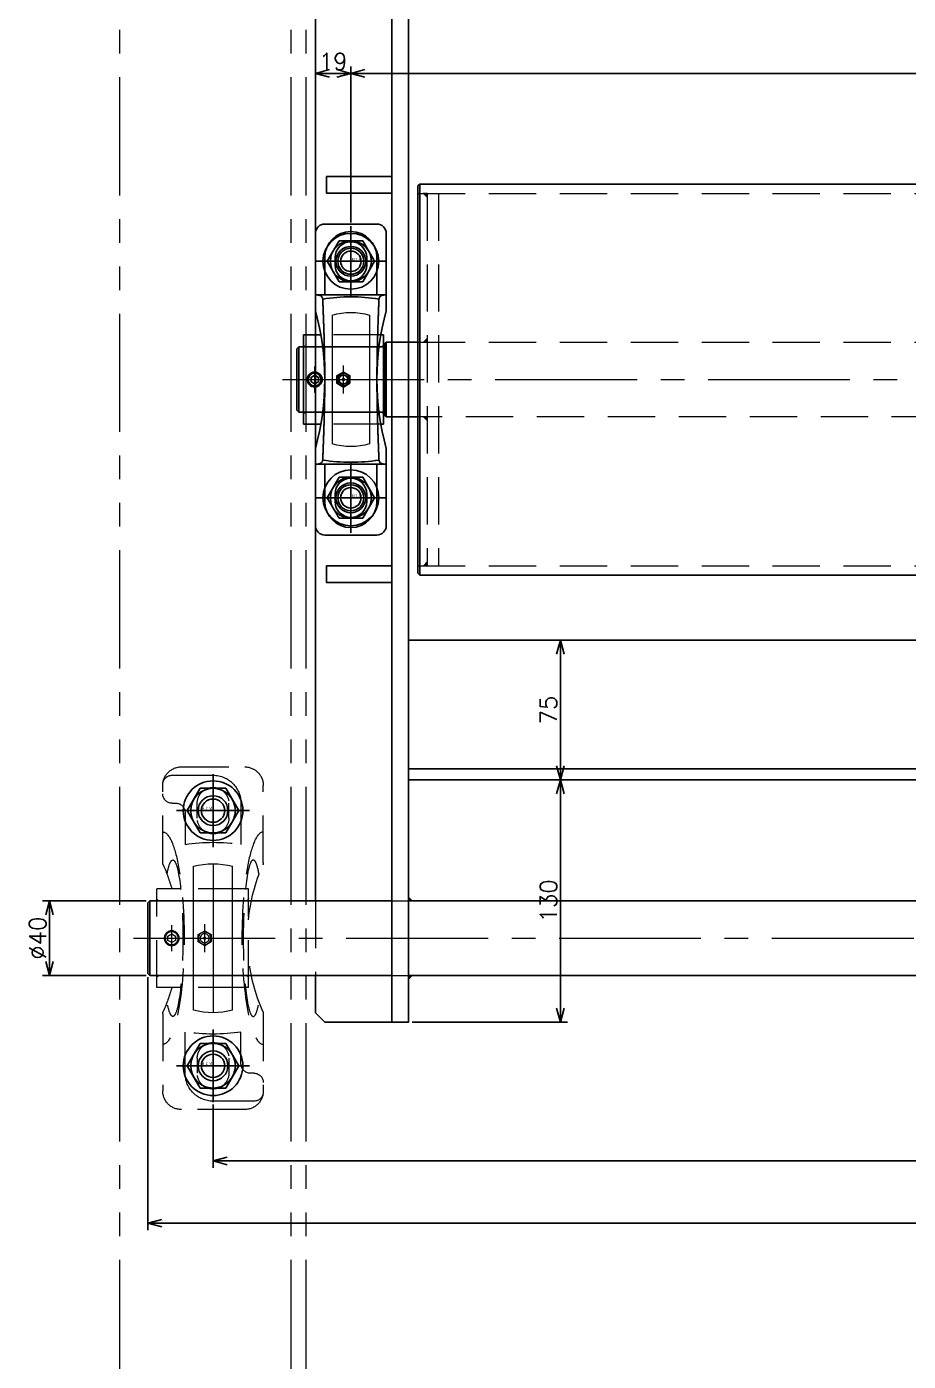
# Model space of a CAD drawing. Header units: millimetres. Extents: x -8731 to 85711, y -14522 to 31379.
# Drawn here: x -164 to 309, y -4350 to -3634 of the extents above; entities that cross this region are included whole.
import ezdxf

# ---------------------------------------------------------------- set-up
doc = ezdxf.new("R2010")
doc.units = ezdxf.units.MM
doc.header["$LTSCALE"] = 4
doc.header["$PDMODE"] = 99
doc.header["$PDSIZE"] = 1
for name, pattern in [('CENTER2', [28.575, 19.05, -3.175, 3.175, -3.175]), ('HIDDEN', [9.525, 6.35, -3.175]), ('PHANTOM2', [31.75, 15.875, -3.175, 3.175, -3.175, 3.175, -3.175])]:
    doc.linetypes.add(name, pattern=pattern)
for name, color, linetype, lineweight in [('04_HIDDEN', 2, 'HIDDEN', 13), ('05_CENTER', 4, 'CENTER2', 13), ('06_PHANTOM', 2, 'PHANTOM2', 13), ('08_DIM', 3, 'Continuous', 13)]:
    doc.layers.add(name, color=color, linetype=linetype, lineweight=lineweight)
doc.layers.add('10_DRAFT', color=8, linetype='Continuous', lineweight=0, plot=False)
doc.styles.add('KANJI0', font='txt.shx', dxfattribs={"width": 0.9, "height": 30, "bigfont": 'bigfont'})
doc.styles.add('KSS_TXT', font='txt.shx', dxfattribs={"bigfont": 'extfont2.shx'})
doc.dimstyles.new('KSS_DIM', dxfattribs={"dimscale": 3, "dimtxt": 3, "dimasz": 2.5, "dimexe": 1.25, "dimexo": 0.625, "dimtad": 1, "dimdsep": 46, "dimtxsty": 'KSS_TXT', "dimblk": 'OPEN30', "dimcen": 0, "dimazin": 2, "dimtfac": 0.75, "dimtmove": 0, "dimatfit": 3, "dimldrblk": 'OPEN30', "dimfxl": 1, "dimtolj": 1, "dimarcsym": 0})

# ---------------------------------------------------------------- blocks, each defined once
blk = doc.blocks.new('M14Nv_1_1_1')
at = {"color": 0, "linetype": 'CENTER2'}
for p, q in [((0, -18.89), (0, 18.89)), ((18.89, 0), (-18.89, 0))]:
    blk.add_line(p, q, dxfattribs=at)
at = {"color": 0}
for p, q in [((-6.35, 11), (-12.7, 0)), ((6.35, 11), (-6.35, 11)), ((12.7, 0), (6.35, 11)), ((-12.7, 0), (-6.35, -11)), ((6.35, -11), (12.7, 0)), ((-6.35, -11), (6.35, -11))]:
    blk.add_line(p, q, dxfattribs=at)
for radius in [15, 11, 7, 5.5]:
    blk.add_circle((0, 0), radius, dxfattribs=at)
at = {"layer": '10_DRAFT', "ltscale": 3, "style": 'KANJI0', "width": 0.82}
blk.add_text('Ｍ１４', height=1.5, dxfattribs=at).set_placement((0.39, 0.1))
blk = doc.blocks.new('MUCP207b_1')
at = {"color": 0}
for p, q in [((-100.45, 19), (-142, 19)), ((-109, 19), (-109, -19)), ((-87.5, 17.5), (-39.5, 17.5)), ((-87.5, 17.5), (-87.5, 16.09)), ((-39.5, 17.5), (-39.5, 16.09)), ((-26.55, 19), (15, 19)), ((-18, 19), (-18, -19)), ((-147, -14), (-147, 14)), ((-129, 14), (-109, 14)), ((-129, 8.5), (-125, 8.5)), ((2, 14), (-18, 14)), ((2, 8.5), (-2, 8.5)), ((20, -14), (20, 14)), ((-125, -8.5), (-129, -8.5)), ((-109, -14), (-129, -14)), ((-18, -14), (2, -14)), ((-2, -8.5), (2, -8.5)), ((-142, -19), (-100.45, -19)), ((-87.5, -16.09), (-87.5, -25.4)), ((-39.5, -16.09), (-39.5, -25.4)), ((15, -19), (-26.55, -19)), ((-87.5, -25.4), (-39.5, -25.4))]:
    blk.add_line(p, q, dxfattribs=at)
for points in [[(-65.52, -0.5), (-67.54, -4), (-65.52, -7.5), (-61.48, -7.5), (-59.46, -4), (-61.48, -0.5)], [(-64.65, -17.4), (-65.81, -19.4), (-64.65, -21.4), (-62.35, -21.4), (-61.19, -19.4), (-62.35, -17.4)]]:
    blk.add_lwpolyline(points, close=True, dxfattribs=at)
for points in [[(-106.74, 15.09, 0), (-106.77, 15.1, 0), (-106.81, 15.1, 0), (-106.84, 15.11, 0), (-106.87, 15.12, 0), (-106.9, 15.13, 0), (-106.93, 15.14, 0), (-106.96, 15.15, 0), (-106.99, 15.16, 0), (-107.02, 15.17, 0), (-107.05, 15.18, 0), (-107.08, 15.19, 0), (-107.11, 15.2, 0), (-107.14, 15.21, 0), (-107.17, 15.22, 0), (-107.2, 15.23, 0), (-107.23, 15.24, 0), (-107.26, 15.25, 0), (-107.29, 15.26, 0), (-107.32, 15.27, 0), (-107.35, 15.29, 0), (-107.38, 15.3, 0), (-107.4, 15.31, 0), (-107.43, 15.32, 0), (-107.46, 15.33, 0), (-107.49, 15.34, 0), (-107.52, 15.36, 0), (-107.54, 15.37, 0), (-107.57, 15.38, 0), (-107.6, 15.39, 0), (-107.63, 15.41, 0), (-107.65, 15.42, 0), (-107.68, 15.43, 0), (-107.71, 15.45, 0), (-107.73, 15.46, 0), (-107.76, 15.48, 0), (-107.78, 15.49, 0), (-107.81, 15.5, 0), (-107.83, 15.52, 0), (-107.86, 15.53, 0), (-107.88, 15.55, 0), (-107.9, 15.57, 0), (-107.93, 15.58, 0), (-107.95, 15.6, 0), (-107.97, 15.62, 0), (-107.99, 15.63, 0), (-108.02, 15.65, 0), (-108.04, 15.67, 0), (-108.06, 15.69, 0), (-108.08, 15.71, 0), (-108.1, 15.73, 0), (-108.12, 15.74, 0), (-108.14, 15.76, 0), (-108.16, 15.78, 0), (-108.18, 15.8, 0), (-108.2, 15.82, 0), (-108.22, 15.84, 0), (-108.23, 15.87, 0), (-108.25, 15.89, 0), (-108.27, 15.91, 0), (-108.29, 15.93, 0), (-108.3, 15.95, 0), (-108.32, 15.97, 0), (-108.34, 16, 0), (-108.35, 16.02, 0), (-108.37, 16.04, 0), (-108.39, 16.07, 0), (-108.4, 16.09, 0), (-108.42, 16.11, 0), (-108.43, 16.14, 0), (-108.44, 16.16, 0), (-108.46, 16.19, 0), (-108.47, 16.21, 0), (-108.49, 16.24, 0), (-108.5, 16.26, 0), (-108.51, 16.29, 0), (-108.53, 16.31, 0), (-108.54, 16.34, 0), (-108.55, 16.37, 0), (-108.56, 16.39, 0), (-108.57, 16.42, 0), (-108.59, 16.45, 0), (-108.6, 16.47, 0), (-108.61, 16.5, 0), (-108.62, 16.53, 0), (-108.63, 16.56, 0), (-108.64, 16.58, 0), (-108.65, 16.61, 0), (-108.66, 16.64, 0), (-108.67, 16.67, 0), (-108.68, 16.7, 0), (-108.69, 16.73, 0), (-108.7, 16.76, 0), (-108.71, 16.79, 0), (-108.72, 16.82, 0), (-108.73, 16.85, 0), (-108.73, 16.88, 0), (-108.74, 16.9, 0), (-108.75, 16.94, 0), (-108.76, 16.97, 0), (-108.77, 17, 0), (-108.77, 17.03, 0), (-108.78, 17.06, 0), (-108.79, 17.09, 0), (-108.79, 17.12, 0), (-108.8, 17.15, 0), (-108.81, 17.18, 0), (-108.81, 17.22, 0), (-108.82, 17.25, 0), (-108.83, 17.28, 0), (-108.83, 17.31, 0), (-108.84, 17.34, 0), (-108.84, 17.38, 0), (-108.85, 17.41, 0), (-108.85, 17.44, 0), (-108.86, 17.48, 0), (-108.86, 17.51, 0), (-108.87, 17.54, 0), (-108.87, 17.57, 0), (-108.88, 17.61, 0), (-108.88, 17.64, 0), (-108.89, 17.67, 0), (-108.89, 17.71, 0), (-108.9, 17.74, 0), (-108.9, 17.77, 0), (-108.9, 17.81, 0), (-108.91, 17.84, 0), (-108.91, 17.88, 0), (-108.92, 17.91, 0), (-108.92, 17.94, 0), (-108.92, 17.98, 0), (-108.93, 18.01, 0), (-108.93, 18.05, 0), (-108.93, 18.08, 0), (-108.94, 18.12, 0), (-108.94, 18.15, 0), (-108.94, 18.19, 0), (-108.95, 18.22, 0), (-108.95, 18.26, 0), (-108.95, 18.29, 0), (-108.95, 18.33, 0), (-108.96, 18.36, 0), (-108.96, 18.4, 0), (-108.96, 18.43, 0), (-108.97, 18.47, 0), (-108.97, 18.5, 0), (-108.97, 18.54, 0), (-108.97, 18.57, 0), (-108.98, 18.61, 0), (-108.98, 18.64, 0), (-108.98, 18.68, 0), (-108.98, 18.72, 0), (-108.98, 18.75, 0), (-108.99, 18.79, 0), (-108.99, 18.82, 0), (-108.99, 18.86, 0), (-108.99, 18.89, 0), (-109, 18.93, 0), (-109, 18.96, 0), (-109, 19, 0)], [(-106.74, 15.09, 0), (-106.2, 15.06, 0), (-105.66, 15.04, 0), (-105.11, 15.02, 0), (-104.57, 15, 0), (-104.02, 14.98, 0), (-103.48, 14.96, 0), (-102.94, 14.94, 0), (-102.39, 14.92, 0), (-101.85, 14.9, 0), (-101.3, 14.88, 0), (-100.76, 14.86, 0), (-100.22, 14.84, 0), (-99.67, 14.82, 0), (-99.13, 14.8, 0), (-98.58, 14.78, 0), (-98.04, 14.76, 0), (-97.5, 14.74, 0), (-96.95, 14.72, 0), (-96.41, 14.7, 0), (-95.87, 14.68, 0), (-95.32, 14.66, 0), (-94.78, 14.65, 0), (-94.23, 14.63, 0), (-93.69, 14.61, 0), (-93.15, 14.59, 0), (-92.6, 14.57, 0), (-92.06, 14.55, 0), (-91.51, 14.54, 0), (-90.97, 14.52, 0), (-90.43, 14.5, 0), (-89.88, 14.48, 0), (-89.34, 14.47, 0), (-88.79, 14.45, 0), (-88.25, 14.43, 0), (-87.71, 14.41, 0), (-87.16, 14.4, 0), (-86.62, 14.38, 0), (-86.07, 14.37, 0), (-85.53, 14.35, 0), (-84.99, 14.34, 0), (-84.44, 14.32, 0), (-83.9, 14.31, 0), (-83.35, 14.29, 0), (-82.81, 14.28, 0), (-82.27, 14.26, 0), (-81.72, 14.25, 0), (-81.18, 14.24, 0), (-80.63, 14.22, 0), (-80.09, 14.21, 0), (-79.55, 14.2, 0), (-79, 14.18, 0), (-78.46, 14.17, 0), (-77.91, 14.16, 0), (-77.37, 14.15, 0), (-76.83, 14.14, 0), (-76.28, 14.13, 0), (-75.74, 14.12, 0), (-75.19, 14.11, 0), (-74.65, 14.1, 0), (-74.11, 14.09, 0), (-73.56, 14.08, 0), (-73.02, 14.07, 0), (-72.48, 14.06, 0), (-71.93, 14.06, 0), (-71.39, 14.05, 0), (-70.84, 14.04, 0), (-70.3, 14.04, 0), (-69.76, 14.03, 0), (-69.21, 14.03, 0), (-68.67, 14.02, 0), (-68.12, 14.02, 0), (-67.58, 14.01, 0), (-67.04, 14.01, 0), (-66.49, 14.01, 0), (-65.95, 14.01, 0), (-65.4, 14, 0), (-64.86, 14, 0), (-64.32, 14, 0), (-63.77, 14, 0), (-63.23, 14, 0), (-62.68, 14, 0), (-62.14, 14, 0), (-61.6, 14, 0), (-61.05, 14.01, 0), (-60.51, 14.01, 0), (-59.96, 14.01, 0), (-59.42, 14.01, 0), (-58.88, 14.02, 0), (-58.33, 14.02, 0), (-57.79, 14.03, 0), (-57.24, 14.03, 0), (-56.7, 14.04, 0), (-56.16, 14.04, 0), (-55.61, 14.05, 0), (-55.07, 14.06, 0), (-54.52, 14.06, 0), (-53.98, 14.07, 0), (-53.44, 14.08, 0), (-52.89, 14.09, 0), (-52.35, 14.1, 0), (-51.81, 14.11, 0), (-51.26, 14.12, 0), (-50.72, 14.13, 0), (-50.17, 14.14, 0), (-49.63, 14.15, 0), (-49.09, 14.16, 0), (-48.54, 14.17, 0), (-48, 14.18, 0), (-47.45, 14.2, 0), (-46.91, 14.21, 0), (-46.37, 14.22, 0), (-45.82, 14.24, 0), (-45.28, 14.25, 0), (-44.73, 14.26, 0), (-44.19, 14.28, 0), (-43.65, 14.29, 0), (-43.1, 14.31, 0), (-42.56, 14.32, 0), (-42.01, 14.34, 0), (-41.47, 14.35, 0), (-40.93, 14.37, 0), (-40.38, 14.38, 0), (-39.84, 14.4, 0), (-39.29, 14.41, 0), (-38.75, 14.43, 0), (-38.21, 14.45, 0), (-37.66, 14.47, 0), (-37.12, 14.48, 0), (-36.57, 14.5, 0), (-36.03, 14.52, 0), (-35.49, 14.54, 0), (-34.94, 14.55, 0), (-34.4, 14.57, 0), (-33.85, 14.59, 0), (-33.31, 14.61, 0), (-32.77, 14.63, 0), (-32.22, 14.65, 0), (-31.68, 14.66, 0), (-31.14, 14.68, 0), (-30.59, 14.7, 0), (-30.05, 14.72, 0), (-29.5, 14.74, 0), (-28.96, 14.76, 0), (-28.42, 14.78, 0), (-27.87, 14.8, 0), (-27.33, 14.82, 0), (-26.78, 14.84, 0), (-26.24, 14.86, 0), (-25.7, 14.88, 0), (-25.15, 14.9, 0), (-24.61, 14.92, 0), (-24.06, 14.94, 0), (-23.52, 14.96, 0), (-22.98, 14.98, 0), (-22.43, 15, 0), (-21.89, 15.02, 0), (-21.34, 15.04, 0), (-20.8, 15.06, 0), (-20.26, 15.09, 0)], [(-20.26, 15.09, 0), (-20.23, 15.1, 0), (-20.19, 15.1, 0), (-20.16, 15.11, 0), (-20.13, 15.12, 0), (-20.1, 15.13, 0), (-20.07, 15.14, 0), (-20.04, 15.15, 0), (-20.01, 15.16, 0), (-19.98, 15.17, 0), (-19.95, 15.18, 0), (-19.92, 15.19, 0), (-19.89, 15.2, 0), (-19.86, 15.21, 0), (-19.83, 15.22, 0), (-19.8, 15.23, 0), (-19.77, 15.24, 0), (-19.74, 15.25, 0), (-19.71, 15.26, 0), (-19.68, 15.27, 0), (-19.65, 15.29, 0), (-19.62, 15.3, 0), (-19.6, 15.31, 0), (-19.57, 15.32, 0), (-19.54, 15.33, 0), (-19.51, 15.34, 0), (-19.48, 15.36, 0), (-19.46, 15.37, 0), (-19.43, 15.38, 0), (-19.4, 15.39, 0), (-19.37, 15.41, 0), (-19.35, 15.42, 0), (-19.32, 15.43, 0), (-19.29, 15.45, 0), (-19.27, 15.46, 0), (-19.24, 15.48, 0), (-19.22, 15.49, 0), (-19.19, 15.5, 0), (-19.17, 15.52, 0), (-19.14, 15.53, 0), (-19.12, 15.55, 0), (-19.1, 15.57, 0), (-19.07, 15.58, 0), (-19.05, 15.6, 0), (-19.03, 15.62, 0), (-19.01, 15.63, 0), (-18.98, 15.65, 0), (-18.96, 15.67, 0), (-18.94, 15.69, 0), (-18.92, 15.71, 0), (-18.9, 15.73, 0), (-18.88, 15.74, 0), (-18.86, 15.76, 0), (-18.84, 15.78, 0), (-18.82, 15.8, 0), (-18.8, 15.82, 0), (-18.78, 15.84, 0), (-18.77, 15.87, 0), (-18.75, 15.89, 0), (-18.73, 15.91, 0), (-18.71, 15.93, 0), (-18.7, 15.95, 0), (-18.68, 15.97, 0), (-18.66, 16, 0), (-18.65, 16.02, 0), (-18.63, 16.04, 0), (-18.61, 16.07, 0), (-18.6, 16.09, 0), (-18.58, 16.11, 0), (-18.57, 16.14, 0), (-18.56, 16.16, 0), (-18.54, 16.19, 0), (-18.53, 16.21, 0), (-18.51, 16.24, 0), (-18.5, 16.26, 0), (-18.49, 16.29, 0), (-18.47, 16.31, 0), (-18.46, 16.34, 0), (-18.45, 16.37, 0), (-18.44, 16.39, 0), (-18.43, 16.42, 0), (-18.41, 16.45, 0), (-18.4, 16.47, 0), (-18.39, 16.5, 0), (-18.38, 16.53, 0), (-18.37, 16.56, 0), (-18.36, 16.58, 0), (-18.35, 16.61, 0), (-18.34, 16.64, 0), (-18.33, 16.67, 0), (-18.32, 16.7, 0), (-18.31, 16.73, 0), (-18.3, 16.76, 0), (-18.29, 16.79, 0), (-18.28, 16.82, 0), (-18.27, 16.85, 0), (-18.27, 16.88, 0), (-18.26, 16.9, 0), (-18.25, 16.94, 0), (-18.24, 16.97, 0), (-18.23, 17, 0), (-18.23, 17.03, 0), (-18.22, 17.06, 0), (-18.21, 17.09, 0), (-18.21, 17.12, 0), (-18.2, 17.15, 0), (-18.19, 17.18, 0), (-18.19, 17.22, 0), (-18.18, 17.25, 0), (-18.17, 17.28, 0), (-18.17, 17.31, 0), (-18.16, 17.34, 0), (-18.16, 17.38, 0), (-18.15, 17.41, 0), (-18.15, 17.44, 0), (-18.14, 17.48, 0), (-18.14, 17.51, 0), (-18.13, 17.54, 0), (-18.13, 17.57, 0), (-18.12, 17.61, 0), (-18.12, 17.64, 0), (-18.11, 17.67, 0), (-18.11, 17.71, 0), (-18.1, 17.74, 0), (-18.1, 17.77, 0), (-18.1, 17.81, 0), (-18.09, 17.84, 0), (-18.09, 17.88, 0), (-18.08, 17.91, 0), (-18.08, 17.94, 0), (-18.08, 17.98, 0), (-18.07, 18.01, 0), (-18.07, 18.05, 0), (-18.07, 18.08, 0), (-18.06, 18.12, 0), (-18.06, 18.15, 0), (-18.06, 18.19, 0), (-18.05, 18.22, 0), (-18.05, 18.26, 0), (-18.05, 18.29, 0), (-18.05, 18.33, 0), (-18.04, 18.36, 0), (-18.04, 18.4, 0), (-18.04, 18.43, 0), (-18.03, 18.47, 0), (-18.03, 18.5, 0), (-18.03, 18.54, 0), (-18.03, 18.57, 0), (-18.03, 18.61, 0), (-18.02, 18.64, 0), (-18.02, 18.68, 0), (-18.02, 18.72, 0), (-18.02, 18.75, 0), (-18.01, 18.79, 0), (-18.01, 18.82, 0), (-18.01, 18.86, 0), (-18.01, 18.89, 0), (-18, 18.93, 0), (-18, 18.96, 0), (-18, 19, 0)], [(-106.74, -15.09, 0), (-106.2, -15.06, 0), (-105.66, -15.04, 0), (-105.11, -15.02, 0), (-104.57, -15, 0), (-104.02, -14.98, 0), (-103.48, -14.96, 0), (-102.94, -14.94, 0), (-102.39, -14.92, 0), (-101.85, -14.9, 0), (-101.3, -14.88, 0), (-100.76, -14.86, 0), (-100.22, -14.84, 0), (-99.67, -14.82, 0), (-99.13, -14.8, 0), (-98.58, -14.78, 0), (-98.04, -14.76, 0), (-97.5, -14.74, 0), (-96.95, -14.72, 0), (-96.41, -14.7, 0), (-95.87, -14.68, 0), (-95.32, -14.66, 0), (-94.78, -14.65, 0), (-94.23, -14.63, 0), (-93.69, -14.61, 0), (-93.15, -14.59, 0), (-92.6, -14.57, 0), (-92.06, -14.55, 0), (-91.51, -14.54, 0), (-90.97, -14.52, 0), (-90.43, -14.5, 0), (-89.88, -14.48, 0), (-89.34, -14.47, 0), (-88.79, -14.45, 0), (-88.25, -14.43, 0), (-87.71, -14.41, 0), (-87.16, -14.4, 0), (-86.62, -14.38, 0), (-86.07, -14.37, 0), (-85.53, -14.35, 0), (-84.99, -14.34, 0), (-84.44, -14.32, 0), (-83.9, -14.31, 0), (-83.35, -14.29, 0), (-82.81, -14.28, 0), (-82.27, -14.26, 0), (-81.72, -14.25, 0), (-81.18, -14.24, 0), (-80.63, -14.22, 0), (-80.09, -14.21, 0), (-79.55, -14.2, 0), (-79, -14.18, 0), (-78.46, -14.17, 0), (-77.91, -14.16, 0), (-77.37, -14.15, 0), (-76.83, -14.14, 0), (-76.28, -14.13, 0), (-75.74, -14.12, 0), (-75.19, -14.11, 0), (-74.65, -14.1, 0), (-74.11, -14.09, 0), (-73.56, -14.08, 0), (-73.02, -14.07, 0), (-72.48, -14.06, 0), (-71.93, -14.06, 0), (-71.39, -14.05, 0), (-70.84, -14.04, 0), (-70.3, -14.04, 0), (-69.76, -14.03, 0), (-69.21, -14.03, 0), (-68.67, -14.02, 0), (-68.12, -14.02, 0), (-67.58, -14.01, 0), (-67.04, -14.01, 0), (-66.49, -14.01, 0), (-65.95, -14.01, 0), (-65.4, -14, 0), (-64.86, -14, 0), (-64.32, -14, 0), (-63.77, -14, 0), (-63.23, -14, 0), (-62.68, -14, 0), (-62.14, -14, 0), (-61.6, -14, 0), (-61.05, -14.01, 0), (-60.51, -14.01, 0), (-59.96, -14.01, 0), (-59.42, -14.01, 0), (-58.88, -14.02, 0), (-58.33, -14.02, 0), (-57.79, -14.03, 0), (-57.24, -14.03, 0), (-56.7, -14.04, 0), (-56.16, -14.04, 0), (-55.61, -14.05, 0), (-55.07, -14.06, 0), (-54.52, -14.06, 0), (-53.98, -14.07, 0), (-53.44, -14.08, 0), (-52.89, -14.09, 0), (-52.35, -14.1, 0), (-51.81, -14.11, 0), (-51.26, -14.12, 0), (-50.72, -14.13, 0), (-50.17, -14.14, 0), (-49.63, -14.15, 0), (-49.09, -14.16, 0), (-48.54, -14.17, 0), (-48, -14.18, 0), (-47.45, -14.2, 0), (-46.91, -14.21, 0), (-46.37, -14.22, 0), (-45.82, -14.24, 0), (-45.28, -14.25, 0), (-44.73, -14.26, 0), (-44.19, -14.28, 0), (-43.65, -14.29, 0), (-43.1, -14.31, 0), (-42.56, -14.32, 0), (-42.01, -14.34, 0), (-41.47, -14.35, 0), (-40.93, -14.37, 0), (-40.38, -14.38, 0), (-39.84, -14.4, 0), (-39.29, -14.41, 0), (-38.75, -14.43, 0), (-38.21, -14.45, 0), (-37.66, -14.47, 0), (-37.12, -14.48, 0), (-36.57, -14.5, 0), (-36.03, -14.52, 0), (-35.49, -14.54, 0), (-34.94, -14.55, 0), (-34.4, -14.57, 0), (-33.85, -14.59, 0), (-33.31, -14.61, 0), (-32.77, -14.63, 0), (-32.22, -14.65, 0), (-31.68, -14.66, 0), (-31.14, -14.68, 0), (-30.59, -14.7, 0), (-30.05, -14.72, 0), (-29.5, -14.74, 0), (-28.96, -14.76, 0), (-28.42, -14.78, 0), (-27.87, -14.8, 0), (-27.33, -14.82, 0), (-26.78, -14.84, 0), (-26.24, -14.86, 0), (-25.7, -14.88, 0), (-25.15, -14.9, 0), (-24.61, -14.92, 0), (-24.06, -14.94, 0), (-23.52, -14.96, 0), (-22.98, -14.98, 0), (-22.43, -15, 0), (-21.89, -15.02, 0), (-21.34, -15.04, 0), (-20.8, -15.06, 0), (-20.26, -15.09, 0)], [(-106.74, -15.09, 0), (-106.77, -15.1, 0), (-106.81, -15.1, 0), (-106.84, -15.11, 0), (-106.87, -15.12, 0), (-106.9, -15.13, 0), (-106.93, -15.14, 0), (-106.96, -15.15, 0), (-106.99, -15.16, 0), (-107.02, -15.17, 0), (-107.05, -15.18, 0), (-107.08, -15.19, 0), (-107.11, -15.2, 0), (-107.14, -15.21, 0), (-107.17, -15.22, 0), (-107.2, -15.23, 0), (-107.23, -15.24, 0), (-107.26, -15.25, 0), (-107.29, -15.26, 0), (-107.32, -15.27, 0), (-107.35, -15.29, 0), (-107.38, -15.3, 0), (-107.4, -15.31, 0), (-107.43, -15.32, 0), (-107.46, -15.33, 0), (-107.49, -15.34, 0), (-107.52, -15.36, 0), (-107.54, -15.37, 0), (-107.57, -15.38, 0), (-107.6, -15.39, 0), (-107.63, -15.41, 0), (-107.65, -15.42, 0), (-107.68, -15.43, 0), (-107.71, -15.45, 0), (-107.73, -15.46, 0), (-107.76, -15.48, 0), (-107.78, -15.49, 0), (-107.81, -15.5, 0), (-107.83, -15.52, 0), (-107.86, -15.53, 0), (-107.88, -15.55, 0), (-107.9, -15.57, 0), (-107.93, -15.58, 0), (-107.95, -15.6, 0), (-107.97, -15.62, 0), (-107.99, -15.63, 0), (-108.02, -15.65, 0), (-108.04, -15.67, 0), (-108.06, -15.69, 0), (-108.08, -15.71, 0), (-108.1, -15.73, 0), (-108.12, -15.74, 0), (-108.14, -15.76, 0), (-108.16, -15.78, 0), (-108.18, -15.8, 0), (-108.2, -15.82, 0), (-108.22, -15.84, 0), (-108.23, -15.87, 0), (-108.25, -15.89, 0), (-108.27, -15.91, 0), (-108.29, -15.93, 0), (-108.3, -15.95, 0), (-108.32, -15.97, 0), (-108.34, -16, 0), (-108.35, -16.02, 0), (-108.37, -16.04, 0), (-108.39, -16.07, 0), (-108.4, -16.09, 0), (-108.42, -16.11, 0), (-108.43, -16.14, 0), (-108.44, -16.16, 0), (-108.46, -16.19, 0), (-108.47, -16.21, 0), (-108.49, -16.24, 0), (-108.5, -16.26, 0), (-108.51, -16.29, 0), (-108.53, -16.31, 0), (-108.54, -16.34, 0), (-108.55, -16.37, 0), (-108.56, -16.39, 0), (-108.57, -16.42, 0), (-108.59, -16.45, 0), (-108.6, -16.47, 0), (-108.61, -16.5, 0), (-108.62, -16.53, 0), (-108.63, -16.56, 0), (-108.64, -16.58, 0), (-108.65, -16.61, 0), (-108.66, -16.64, 0), (-108.67, -16.67, 0), (-108.68, -16.7, 0), (-108.69, -16.73, 0), (-108.7, -16.76, 0), (-108.71, -16.79, 0), (-108.72, -16.82, 0), (-108.73, -16.85, 0), (-108.73, -16.88, 0), (-108.74, -16.9, 0), (-108.75, -16.94, 0), (-108.76, -16.97, 0), (-108.77, -17, 0), (-108.77, -17.03, 0), (-108.78, -17.06, 0), (-108.79, -17.09, 0), (-108.79, -17.12, 0), (-108.8, -17.15, 0), (-108.81, -17.18, 0), (-108.81, -17.22, 0), (-108.82, -17.25, 0), (-108.83, -17.28, 0), (-108.83, -17.31, 0), (-108.84, -17.34, 0), (-108.84, -17.38, 0), (-108.85, -17.41, 0), (-108.85, -17.44, 0), (-108.86, -17.48, 0), (-108.86, -17.51, 0), (-108.87, -17.54, 0), (-108.87, -17.57, 0), (-108.88, -17.61, 0), (-108.88, -17.64, 0), (-108.89, -17.67, 0), (-108.89, -17.71, 0), (-108.9, -17.74, 0), (-108.9, -17.77, 0), (-108.9, -17.81, 0), (-108.91, -17.84, 0), (-108.91, -17.88, 0), (-108.92, -17.91, 0), (-108.92, -17.94, 0), (-108.92, -17.98, 0), (-108.93, -18.01, 0), (-108.93, -18.05, 0), (-108.93, -18.08, 0), (-108.94, -18.12, 0), (-108.94, -18.15, 0), (-108.94, -18.19, 0), (-108.95, -18.22, 0), (-108.95, -18.26, 0), (-108.95, -18.29, 0), (-108.95, -18.33, 0), (-108.96, -18.36, 0), (-108.96, -18.4, 0), (-108.96, -18.43, 0), (-108.97, -18.47, 0), (-108.97, -18.5, 0), (-108.97, -18.54, 0), (-108.97, -18.57, 0), (-108.98, -18.61, 0), (-108.98, -18.64, 0), (-108.98, -18.68, 0), (-108.98, -18.72, 0), (-108.98, -18.75, 0), (-108.99, -18.79, 0), (-108.99, -18.82, 0), (-108.99, -18.86, 0), (-108.99, -18.89, 0), (-109, -18.93, 0), (-109, -18.96, 0), (-109, -19, 0)], [(-20.26, -15.09, 0), (-20.23, -15.1, 0), (-20.19, -15.1, 0), (-20.16, -15.11, 0), (-20.13, -15.12, 0), (-20.1, -15.13, 0), (-20.07, -15.14, 0), (-20.04, -15.15, 0), (-20.01, -15.16, 0), (-19.98, -15.17, 0), (-19.95, -15.18, 0), (-19.92, -15.19, 0), (-19.89, -15.2, 0), (-19.86, -15.21, 0), (-19.83, -15.22, 0), (-19.8, -15.23, 0), (-19.77, -15.24, 0), (-19.74, -15.25, 0), (-19.71, -15.26, 0), (-19.68, -15.27, 0), (-19.65, -15.29, 0), (-19.62, -15.3, 0), (-19.6, -15.31, 0), (-19.57, -15.32, 0), (-19.54, -15.33, 0), (-19.51, -15.34, 0), (-19.48, -15.36, 0), (-19.46, -15.37, 0), (-19.43, -15.38, 0), (-19.4, -15.39, 0), (-19.37, -15.41, 0), (-19.35, -15.42, 0), (-19.32, -15.43, 0), (-19.29, -15.45, 0), (-19.27, -15.46, 0), (-19.24, -15.48, 0), (-19.22, -15.49, 0), (-19.19, -15.5, 0), (-19.17, -15.52, 0), (-19.14, -15.53, 0), (-19.12, -15.55, 0), (-19.1, -15.57, 0), (-19.07, -15.58, 0), (-19.05, -15.6, 0), (-19.03, -15.62, 0), (-19.01, -15.63, 0), (-18.98, -15.65, 0), (-18.96, -15.67, 0), (-18.94, -15.69, 0), (-18.92, -15.71, 0), (-18.9, -15.73, 0), (-18.88, -15.74, 0), (-18.86, -15.76, 0), (-18.84, -15.78, 0), (-18.82, -15.8, 0), (-18.8, -15.82, 0), (-18.78, -15.84, 0), (-18.77, -15.87, 0), (-18.75, -15.89, 0), (-18.73, -15.91, 0), (-18.71, -15.93, 0), (-18.7, -15.95, 0), (-18.68, -15.97, 0), (-18.66, -16, 0), (-18.65, -16.02, 0), (-18.63, -16.04, 0), (-18.61, -16.07, 0), (-18.6, -16.09, 0), (-18.58, -16.11, 0), (-18.57, -16.14, 0), (-18.56, -16.16, 0), (-18.54, -16.19, 0), (-18.53, -16.21, 0), (-18.51, -16.24, 0), (-18.5, -16.26, 0), (-18.49, -16.29, 0), (-18.47, -16.31, 0), (-18.46, -16.34, 0), (-18.45, -16.37, 0), (-18.44, -16.39, 0), (-18.43, -16.42, 0), (-18.41, -16.45, 0), (-18.4, -16.47, 0), (-18.39, -16.5, 0), (-18.38, -16.53, 0), (-18.37, -16.56, 0), (-18.36, -16.58, 0), (-18.35, -16.61, 0), (-18.34, -16.64, 0), (-18.33, -16.67, 0), (-18.32, -16.7, 0), (-18.31, -16.73, 0), (-18.3, -16.76, 0), (-18.29, -16.79, 0), (-18.28, -16.82, 0), (-18.27, -16.85, 0), (-18.27, -16.88, 0), (-18.26, -16.9, 0), (-18.25, -16.94, 0), (-18.24, -16.97, 0), (-18.23, -17, 0), (-18.23, -17.03, 0), (-18.22, -17.06, 0), (-18.21, -17.09, 0), (-18.21, -17.12, 0), (-18.2, -17.15, 0), (-18.19, -17.18, 0), (-18.19, -17.22, 0), (-18.18, -17.25, 0), (-18.17, -17.28, 0), (-18.17, -17.31, 0), (-18.16, -17.34, 0), (-18.16, -17.38, 0), (-18.15, -17.41, 0), (-18.15, -17.44, 0), (-18.14, -17.48, 0), (-18.14, -17.51, 0), (-18.13, -17.54, 0), (-18.13, -17.57, 0), (-18.12, -17.61, 0), (-18.12, -17.64, 0), (-18.11, -17.67, 0), (-18.11, -17.71, 0), (-18.1, -17.74, 0), (-18.1, -17.77, 0), (-18.1, -17.81, 0), (-18.09, -17.84, 0), (-18.09, -17.88, 0), (-18.08, -17.91, 0), (-18.08, -17.94, 0), (-18.08, -17.98, 0), (-18.07, -18.01, 0), (-18.07, -18.05, 0), (-18.07, -18.08, 0), (-18.06, -18.12, 0), (-18.06, -18.15, 0), (-18.06, -18.19, 0), (-18.05, -18.22, 0), (-18.05, -18.26, 0), (-18.05, -18.29, 0), (-18.05, -18.33, 0), (-18.04, -18.36, 0), (-18.04, -18.4, 0), (-18.04, -18.43, 0), (-18.03, -18.47, 0), (-18.03, -18.5, 0), (-18.03, -18.54, 0), (-18.03, -18.57, 0), (-18.03, -18.61, 0), (-18.02, -18.64, 0), (-18.02, -18.68, 0), (-18.02, -18.72, 0), (-18.02, -18.75, 0), (-18.01, -18.79, 0), (-18.01, -18.82, 0), (-18.01, -18.86, 0), (-18.01, -18.89, 0), (-18, -18.93, 0), (-18, -18.96, 0), (-18, -19, 0)]]:
    blk.add_polyline3d(points, dxfattribs=at)
for centre, radius in [((-63.5, -4), 3.3), ((-63.5, -4), 2.4), ((-63.5, -4), 0.555), ((-63.5, -19.4), 4), ((-63.5, -19.4), 3.45)]:
    blk.add_circle(centre, radius, dxfattribs=at)
for centre, radius, start, end in [((-142, 14), 5, 90, 180), ((-8.9, 0), 99, 171.23545, 188.76455), ((-63.5, 153), 139, 254.58563, 285.41437), ((-118.1, 0), 99, 351.23545, 8.76455), ((15, 14), 5, 0, 90), ((-129, 0), 14, 90, 270), ((-129, 0), 8.5, 90, 270), ((-125, 0), 8.5, 270, 90), ((-2, 0), 8.5, 90, 270), ((2, 0), 14, 270, 90), ((2, 0), 8.5, 270, 90), ((-142, -14), 5, 180, 270), ((-63.5, -153), 139, 74.58563, 105.41437), ((15, -14), 5, 270, 0)]:
    blk.add_arc(centre, radius, start, end, dxfattribs=at)
at = {"layer": '04_HIDDEN', "color": 0}
for p, q in [((-87.5, 16.09), (-87.5, -16.09)), ((-81, 16), (-81, -23.9)), ((-46, 16), (-46, -23.9)), ((-39.5, 16.09), (-39.5, -16.09))]:
    blk.add_line(p, q, dxfattribs=at)
for centre, start, end in [((-82.5, 16), 0, 90), ((-44.5, 16), 90, 180), ((-82.5, -23.9), 270, 0), ((-44.5, -23.9), 180, 270)]:
    blk.add_arc(centre, 1.5, start, end, dxfattribs=at)
at = {"layer": '05_CENTER', "color": 0}
for p, q in [((-127, 13.5), (-127, -13.5)), ((0, 13.5), (0, -13.5)), ((-143.36, 0), (-110.64, 0)), ((16.36, 0), (-16.36, 0)), ((-71.01, -4), (-55.99, -4)), ((-70.5, -19.4), (-56.5, -19.4))]:
    blk.add_line(p, q, dxfattribs=at)
at = {"layer": '10_DRAFT'}
for p, q in [((-63.5, -25.4), (-63.5, 17.5)), ((-28.92, 10), (-98.08, 10)), ((-28.92, -10), (-98.08, -10))]:
    blk.add_line(p, q, dxfattribs=at)
for start, end in [(163.87238, 196.12762), (343.87238, 16.12762)]:
    blk.add_arc((-63.5, 0), 36, start, end, dxfattribs=at)
blk = doc.blocks.new('_Open30')
at = {"color": 0, "linetype": 'ByBlock', "lineweight": -2}
for p, q in [((-1, 0.268), (0, 0)), ((0, 0), (-1, -0.268)), ((0, 0), (-1, 0))]:
    blk.add_line(p, q, dxfattribs=at)
blk = doc.blocks.new('*D1574')
at = {"layer": '08_DIM', "color": 0, "lineweight": -2, "transparency": 16777216}
for p, q in [((-8.94, -3667.06), (-8.94, -3654.89)), ((10.06, -3738.77), (10.06, -3654.89)), ((2.56, -3658.64), (-1.44, -3658.64))]:
    blk.add_line(p, q, dxfattribs=at)
at = {"layer": 'Defpoints', "color": 0, "transparency": 16777216}
for p in [(-8.94, -3658.64), (-8.94, -3668.93), (10.06, -3740.65)]:
    blk.add_point(p, dxfattribs=at)
at = {"layer": '08_DIM', "color": 0, "lineweight": -2, "transparency": 16777216, "xscale": 7.5, "yscale": 7.5, "zscale": 7.5, "rotation": 180}
blk.add_blockref('_Open30', (-8.94, -3658.64), dxfattribs=at)
at = {"layer": '08_DIM', "color": 0, "lineweight": -2, "transparency": 16777216, "xscale": 7.5, "yscale": 7.5, "zscale": 7.5}
blk.add_blockref('_Open30', (10.06, -3658.64), dxfattribs=at)
at = {"layer": '08_DIM', "color": 0, "transparency": 16777216, "insert": (0.56, -3652.27), "char_height": 9, "attachment_point": 5, "style": 'KSS_TXT'}
blk.add_mtext('\\A1;19', dxfattribs=at)
blk = doc.blocks.new('*D1575')
at = {"layer": '08_DIM', "color": 0, "lineweight": -2, "transparency": 16777216}
for p, q in [((10.06, -3738.77), (10.06, -3654.89)), ((1962.06, -3737.6), (1962.06, -3654.89)), ((1954.56, -3658.64), (17.56, -3658.64))]:
    blk.add_line(p, q, dxfattribs=at)
at = {"layer": 'Defpoints', "color": 0, "transparency": 16777216}
for p in [(10.06, -3658.64), (10.06, -3740.65), (1962.06, -3739.48)]:
    blk.add_point(p, dxfattribs=at)
at = {"layer": '08_DIM', "color": 0, "lineweight": -2, "transparency": 16777216, "xscale": 7.5, "yscale": 7.5, "zscale": 7.5, "rotation": 180}
blk.add_blockref('_Open30', (10.06, -3658.64), dxfattribs=at)
at = {"layer": '08_DIM', "color": 0, "lineweight": -2, "transparency": 16777216, "xscale": 7.5, "yscale": 7.5, "zscale": 7.5}
blk.add_blockref('_Open30', (1962.06, -3658.64), dxfattribs=at)
at = {"layer": '08_DIM', "color": 0, "transparency": 16777216, "insert": (986.06, -3652.26), "char_height": 9, "attachment_point": 5, "style": 'KSS_TXT'}
blk.add_mtext('\\A1;1952', dxfattribs=at)
blk = doc.blocks.new('A$C67F20274_1_1_1')
h = blk.add_hatch(color=3)
h.dxf.hatch_style = 1
h.paths.add_polyline_path([(0, -2), (0, 0), (-2, 0)])
at = {"color": 3}
blk.add_lwpolyline([(0, 0), (-2, 0), (-2, 0), (0, -2)], close=True, dxfattribs=at)
blk = doc.blocks.new('A$C11311CD3_1_1_1')
at = {"color": 0}
for p, q in [((-939, 105), (-939, -105)), ((-1004, 17.5), (-1004, -17.5)), ((-957, -20), (-957, 20))]:
    blk.add_line(p, q, dxfattribs=at)
for points in [[(-939, 105), (939, 105), (940, 104), (940, -104), (939, -105), (-939, -105), (-940, -104), (-940, 104)], [(-958, 17.5), (-958, -17.5), (-1004, -17.5), (-1005, -16.5), (-1005, 16.5), (-1004, 17.5)]]:
    blk.add_lwpolyline(points, close=True, dxfattribs=at)
blk.add_lwpolyline([(-940, -20), (-957, -20), (-958, -19), (-958, 19), (-957, 20), (-940, 20)], dxfattribs=at)
at = {"layer": '04_HIDDEN'}
for p, q in [((-940, 99.95), (940, 99.95)), ((-935, 99.95), (-935, -99.95)), ((-929, 99.95), (-929, -99.95)), ((-940, -99.95), (940, -99.95))]:
    blk.add_line(p, q, dxfattribs=at)
for points in [[(-940, 20), (940, 20)], [(940, -20), (-940, -20)]]:
    blk.add_lwpolyline(points, dxfattribs=at)
at = {"layer": '05_CENTER'}
blk.add_line((-1012.78, 0), (1012.78, 0), dxfattribs=at)
for p in [(-935, 99.95), (-935, -20)]:
    blk.add_blockref('A$C67F20274_1_1_1', p)
at = {"xscale": -1, "rotation": 180}
for p in [(-935, 20), (-935, -99.95)]:
    blk.add_blockref('A$C67F20274_1_1_1', p, dxfattribs=at)
blk = doc.blocks.new('A$C710D0C96_1_1_1')
at = {"color": 0}
for p, q in [((-954, 940), (-954, -15)), ((-945, 121), (945, 121)), ((-1084, 50), (-1084, 10)), ((945, 50), (-945, 50)), ((945, 10), (-945, 10))]:
    blk.add_line(p, q, dxfattribs=at)
blk.add_lwpolyline([(-995, 10), (-995, -10), (-990, -15), (-945, -15), (-945, 940), (-990, 940), (-995, 935), (-995, 50)], dxfattribs=at)
for points in [[(-954, 430), (-989, 430), (-989, 439), (-954, 439)], [(-954, 230), (-989, 230), (-989, 221), (-954, 221)], [(-945, 115), (945, 115), (945, 190), (-945, 190)], [(-954, 50), (-954, 10), (-1084, 10), (-1085, 11), (-1085, 49), (-1084, 50)]]:
    blk.add_lwpolyline(points, close=True, dxfattribs=at)
for centre in [(-976, 393.5), (-976, 266.5)]:
    blk.add_circle(centre, 8, dxfattribs=at)
at = {"layer": '04_HIDDEN'}
for p, q in [((-995, 50), (-995, 10)), ((-954, 50), (-945, 50)), ((-954, 10), (-945, 10))]:
    blk.add_line(p, q, dxfattribs=at)
at = {"layer": '05_CENTER'}
for p, q in [((-976, 378.44), (-976, 408.56)), ((-991.06, 393.5), (-960.94, 393.5)), ((-976, 251.44), (-976, 281.56)), ((-991.06, 266.5), (-960.94, 266.5)), ((-1092.78, 30), (1092.78, 30))]:
    blk.add_line(p, q, dxfattribs=at)
at = {"rotation": 180}
blk.add_blockref('A$C67F20274_1_1_1', (-945, 50), dxfattribs=at)
at = {"xscale": -1}
blk.add_blockref('A$C67F20274_1_1_1', (-945, 10), dxfattribs=at)
blk = doc.blocks.new('*D1954')
at = {"layer": '08_DIM', "color": 0, "lineweight": -2, "transparency": 16777216}
for p, q in [((-63.94, -4212.41), (-63.94, -4246.41)), ((2036.06, -4212.95), (2036.06, -4246.41)), ((2028.56, -4242.66), (-56.44, -4242.66))]:
    blk.add_line(p, q, dxfattribs=at)
at = {"layer": 'Defpoints', "color": 0, "transparency": 16777216}
for p in [(-63.94, -4210.54), (2036.06, -4211.07), (-63.94, -4242.66)]:
    blk.add_point(p, dxfattribs=at)
at = {"layer": '08_DIM', "color": 0, "lineweight": -2, "transparency": 16777216, "xscale": 7.5, "yscale": 7.5, "zscale": 7.5, "rotation": 180}
blk.add_blockref('_Open30', (-63.94, -4242.66), dxfattribs=at)
at = {"layer": '08_DIM', "color": 0, "lineweight": -2, "transparency": 16777216, "xscale": 7.5, "yscale": 7.5, "zscale": 7.5}
blk.add_blockref('_Open30', (2036.06, -4242.66), dxfattribs=at)
at = {"layer": '08_DIM', "color": 0, "transparency": 16777216, "insert": (986.06, -4236.28), "char_height": 9, "attachment_point": 5, "style": 'KSS_TXT'}
blk.add_mtext('\\A1;2100', dxfattribs=at)
blk = doc.blocks.new('MUCAP208Jc_1_1')
at = {"color": 0}
for p, q in [((-87.5, 22), (-87.5, 0)), ((-40.56, 27), (-82.5, 27)), ((-72.5, 22), (-72.5, 20)), ((40.56, 27), (82, 27)), ((-92, 17), (-92, -17)), ((-67.5, 15), (-50.37, 15)), ((-26.5, 19), (26.5, 19)), ((-26.5, 19), (-26.5, 17.4)), ((26.5, 19), (26.5, 17.4)), ((72.5, 15), (50.37, 15)), ((92, -17), (92, 17)), ((-64.5, 8.5), (-72.5, 8.5)), ((64.5, 8.5), (72.5, 8.5)), ((87.5, -22), (87.5, 0)), ((-64.5, -8.5), (-72.5, -8.5)), ((64.5, -8.5), (72.5, -8.5)), ((-72.5, -15), (-50.37, -15)), ((-26.5, -17.4), (-26.5, -30.2)), ((26.5, -17.4), (26.5, -30.2)), ((67.5, -15), (50.37, -15)), ((72.5, -22), (72.5, -20)), ((-40.56, -27), (-82, -27)), ((40.56, -27), (82.5, -27)), ((-26.5, -30.2), (26.5, -30.2))]:
    blk.add_line(p, q, dxfattribs=at)
for points in [[(-2.02, -1), (-4.04, -4.5), (-2.02, -8), (2.02, -8), (4.04, -4.5), (2.02, -1)], [(-1.15, -20.2), (-2.31, -22.2), (-1.15, -24.2), (1.15, -24.2), (2.31, -22.2), (1.15, -20.2)]]:
    blk.add_lwpolyline(points, close=True, dxfattribs=at)
for centre, radius in [((0, -4.5), 3.3), ((0, -4.5), 2.4), ((0, -4.5), 0.555), ((0, -22.2), 4), ((0, -22.2), 3.45)]:
    blk.add_circle(centre, radius, dxfattribs=at)
for centre, radius, start, end in [((-82, 17), 10, 90, 180), ((-82.5, 22), 5, 90, 180), ((-77.5, 22), 5, 0, 90), ((-40.56, 24), 3, 66.32553, 90), ((0, 116.5), 98, 246.32553, 264.20979), ((0, 116.5), 98, 275.79021, 293.67447), ((40.56, 24), 3, 90, 113.67447), ((82, 17), 10, 0, 90), ((-67.5, 20), 5, 180, 270), ((48.5, 0), 100, 171.37307, 188.62693), ((-48.5, 0), 100, 351.37307, 8.62693), ((72.5, 0), 15, 0, 90), ((-72.5, 0), 8.5, 90, 270), ((-64.5, 0), 8.5, 270, 90), ((64.5, 0), 8.5, 90, 270), ((72.5, 0), 8.5, 270, 90), ((-72.5, 0), 15, 180, 270), ((-82, -17), 10, 180, 270), ((67.5, -20), 5, 0, 90), ((82, -17), 10, 270, 0), ((-40.56, -24), 3, 270, 293.67447), ((0, -116.5), 98, 105.68856, 113.67447), ((0, -116.5), 98, 66.32553, 74.31144), ((40.56, -24), 3, 246.32553, 270), ((77.5, -22), 5, 180, 270), ((82.5, -22), 5, 270, 0)]:
    blk.add_arc(centre, radius, start, end, dxfattribs=at)
at = {"color": 0, "extrusion": (0, 0, -1)}
for centre, major_axis, ratio, start_param, end_param in [((0, 27), (-57.04, 0), 0.201597, 3.141593, 6.283185), ((0, 21.59), (-42, 0), 0.128718, 2.527541, 6.897237)]:
    blk.add_ellipse(centre, major_axis=major_axis, ratio=ratio, start_param=start_param, end_param=end_param, dxfattribs=at)
at = {"color": 0}
for centre, major_axis, ratio, start_param, end_param in [((0, -27), (-57.04, 0), 0.201597, 3.141593, 6.283185), ((0, -21.59), (-42, 0), 0.128718, 2.527541, 6.897237)]:
    blk.add_ellipse(centre, major_axis=major_axis, ratio=ratio, start_param=start_param, end_param=end_param, dxfattribs=at)
at = {"layer": '04_HIDDEN', "color": 0}
for p, q in [((-26.5, 17.4), (-26.5, -17.4)), ((-20, 17.5), (-20, -28.7)), ((20, 17.5), (20, -28.7)), ((26.5, 17.4), (26.5, -17.4))]:
    blk.add_line(p, q, dxfattribs=at)
for centre, start, end in [((-21.5, 17.5), 0, 90), ((21.5, 17.5), 90, 180), ((-21.5, -28.7), 270, 0), ((21.5, -28.7), 180, 270)]:
    blk.add_arc(centre, 1.5, start, end, dxfattribs=at)
at = {"layer": '05_CENTER', "color": 0}
for p, q in [((-68.5, 13.5), (-68.5, -13.5)), ((68.5, 13.5), (68.5, -13.5)), ((-85.81, 0), (-51.19, 0)), ((85.81, 0), (51.19, 0)), ((-7.51, -4.5), (7.51, -4.5)), ((-7, -22.2), (7, -22.2))]:
    blk.add_line(p, q, dxfattribs=at)
at = {"layer": '10_DRAFT'}
for p, q in [((0, -30.2), (0, 19)), ((-38.6, 10.5), (38.6, 10.5)), ((40, 0), (-40, 0)), ((-38.6, -10.5), (38.6, -10.5))]:
    blk.add_line(p, q, dxfattribs=at)
for start, end in [(164.78154, 195.21846), (344.78154, 15.21846)]:
    blk.add_arc((0, 0), 40, start, end, dxfattribs=at)
blk = doc.blocks.new('16b_1_1_1')
at = {"color": 0, "linetype": 'CENTER2'}
for p, q in [((0, 19.54), (0, -19.54)), ((-19.54, 0), (19.54, 0))]:
    blk.add_line(p, q, dxfattribs=at)
at = {"color": 0}
for p, q in [((-6.92, 11.99), (-13.85, 0)), ((6.93, 11.99), (-6.92, 11.99)), ((13.85, 0), (6.93, 11.99)), ((-13.85, 0), (-6.92, -11.99)), ((6.93, -11.99), (13.85, 0)), ((-6.92, -11.99), (6.93, -11.99))]:
    blk.add_line(p, q, dxfattribs=at)
for radius in [16, 11.99, 8, 6.25]:
    blk.add_circle((0, 0), radius, dxfattribs=at)
at = {"layer": '10_DRAFT', "style": 'KANJI0', "width": 0.82}
blk.add_text('Ｍ１６', height=1.714, dxfattribs=at).set_placement((0.41, 0.18))
blk = doc.blocks.new('*D2271')
at = {"layer": '08_DIM', "color": 0, "lineweight": -2, "transparency": 16777216}
for p, q in [((-99.81, -4103.04), (-155.47, -4103.04)), ((-151.72, -4110.54), (-151.72, -4135.54)), ((-99.81, -4143.04), (-155.47, -4143.04))]:
    blk.add_line(p, q, dxfattribs=at)
at = {"layer": 'Defpoints', "color": 0, "transparency": 16777216}
for p in [(-97.94, -4103.04), (-151.72, -4143.04), (-97.94, -4143.04)]:
    blk.add_point(p, dxfattribs=at)
at = {"layer": '08_DIM', "color": 0, "lineweight": -2, "transparency": 16777216, "xscale": 7.5, "yscale": 7.5, "zscale": 7.5}
for p, rotation in [((-151.72, -4103.04), 90), ((-151.72, -4143.04), 270)]:
    blk.add_blockref('_Open30', p, dxfattribs=dict(at, rotation=rotation))
at = {"layer": '08_DIM', "color": 0, "transparency": 16777216, "insert": (-158.1, -4123.04), "char_height": 9, "attachment_point": 5, "rotation": 90, "style": 'KSS_TXT'}
blk.add_mtext('\\A1;%%C40', dxfattribs=at)
blk = doc.blocks.new('*D2272')
at = {"layer": '08_DIM', "color": 0, "lineweight": -2, "transparency": 16777216}
for p, q in [((-98.94, -4143.91), (-98.94, -4279.84)), ((2071.06, -4143.91), (2071.06, -4279.84)), ((2063.56, -4276.09), (-91.44, -4276.09))]:
    blk.add_line(p, q, dxfattribs=at)
at = {"layer": 'Defpoints', "color": 0, "transparency": 16777216}
for p in [(-98.94, -4142.04), (2071.06, -4142.04), (-98.94, -4276.09)]:
    blk.add_point(p, dxfattribs=at)
at = {"layer": '08_DIM', "color": 0, "lineweight": -2, "transparency": 16777216, "xscale": 7.5, "yscale": 7.5, "zscale": 7.5, "rotation": 180}
blk.add_blockref('_Open30', (-98.94, -4276.09), dxfattribs=at)
at = {"layer": '08_DIM', "color": 0, "lineweight": -2, "transparency": 16777216, "xscale": 7.5, "yscale": 7.5, "zscale": 7.5}
blk.add_blockref('_Open30', (2071.06, -4276.09), dxfattribs=at)
at = {"layer": '08_DIM', "color": 0, "transparency": 16777216, "insert": (986.06, -4269.71), "char_height": 9, "attachment_point": 5, "style": 'KSS_TXT'}
blk.add_mtext('\\A1;2170', dxfattribs=at)
blk = doc.blocks.new('*D3555')
at = {"layer": '08_DIM', "color": 0, "lineweight": -2, "transparency": 16777216}
for p, q in [((67.94, -4038.04), (126.34, -4038.04)), ((122.59, -4160.54), (122.59, -4045.54)), ((42.94, -4168.04), (126.34, -4168.04))]:
    blk.add_line(p, q, dxfattribs=at)
at = {"layer": 'Defpoints', "color": 0, "transparency": 16777216}
for p in [(66.06, -4038.04), (122.59, -4038.04), (41.06, -4168.04)]:
    blk.add_point(p, dxfattribs=at)
at = {"layer": '08_DIM', "color": 0, "lineweight": -2, "transparency": 16777216, "xscale": 7.5, "yscale": 7.5, "zscale": 7.5}
for p, rotation in [((122.59, -4038.04), 90), ((122.59, -4168.04), 270)]:
    blk.add_blockref('_Open30', p, dxfattribs=dict(at, rotation=rotation))
at = {"layer": '08_DIM', "color": 0, "transparency": 16777216, "insert": (116.22, -4103.04), "char_height": 9, "attachment_point": 5, "rotation": 90, "style": 'KSS_TXT'}
blk.add_mtext('\\A1;130', dxfattribs=at)
blk = doc.blocks.new('*D3556')
at = {"layer": '08_DIM', "color": 0, "lineweight": -2, "transparency": 16777216}
for p, q in [((120.72, -3963.04), (118.84, -3963.04)), ((122.59, -4030.54), (122.59, -3970.54)), ((120.72, -4038.04), (118.84, -4038.04))]:
    blk.add_line(p, q, dxfattribs=at)
at = {"layer": 'Defpoints', "color": 0, "transparency": 16777216}
for p in [(122.59, -3963.04), (122.59, -3963.04), (122.59, -4038.04)]:
    blk.add_point(p, dxfattribs=at)
at = {"layer": '08_DIM', "color": 0, "lineweight": -2, "transparency": 16777216, "xscale": 7.5, "yscale": 7.5, "zscale": 7.5}
for p, rotation in [((122.59, -3963.04), 90), ((122.59, -4038.04), 270)]:
    blk.add_blockref('_Open30', p, dxfattribs=dict(at, rotation=rotation))
at = {"layer": '08_DIM', "color": 0, "transparency": 16777216, "insert": (116.21, -4000.54), "char_height": 9, "attachment_point": 5, "rotation": 90, "style": 'KSS_TXT'}
blk.add_mtext('\\A1;75', dxfattribs=at)

msp = doc.modelspace()

# ---------------------------------------------------------------- linework, layer by layer
at = {"layer": '06_PHANTOM'}
for p, q in [((-113.9355, -4867.17761), (-113.9355, -1029.27088)), ((-21.9355, -4867.17761), (-21.9355, -1029.27088)), ((-13.9355, -4867.17761), (-13.9355, -1029.27088))]:
    msp.add_line(p, q, dxfattribs=at)

# ---------------------------------------------------------------- block references
for name, p in [('A$C710D0C96_1_1_1', (986.0645, -4153.03776)), ('A$C11311CD3_1_1_1', (986.0645, -3823.03776)), ('M14Nv_1_1_1', (10.0645, -3759.53776)), ('M14Nv_1_1_1', (10.0645, -3886.53776))]:
    msp.add_blockref(name, p)
at = {"color": 4, "xscale": -1, "rotation": 270}
msp.add_blockref('MUCP207b_1', (10.0645, -3759.53776), dxfattribs=at)
at = {"xscale": -1}
for p in [(-63.9355, -4054.53776), (-63.9355, -4191.53776)]:
    msp.add_blockref('16b_1_1_1', p, dxfattribs=at)
at = {"layer": '04_HIDDEN', "color": 4, "xscale": -1, "rotation": 270}
msp.add_blockref('MUCAP208Jc_1_1', (-63.9355, -4123.03776), dxfattribs=at)

# ---------------------------------------------------------------- dimensions: what is measured, and where the dimension line sits
at = {"layer": '08_DIM', "color": 1}
for base, p1, p2, angle, picture, middle in [((-8.9355, -3658.64417), (10.0645, -3740.64788), (-8.9355, -3668.93169), 180, '*D1574', (0.5645, -3652.26917)), ((122.59214, -4038.03776), (41.0645, -4168.03776), (66.0645, -4038.03776), 90, '*D3555', (116.21714, -4103.03776))]:
    dim = msp.add_linear_dim(base=base, p1=p1, p2=p2, angle=angle, dimstyle='KSS_DIM', override={"dimscale": 3}, dxfattribs=at)
    dim.commit()
    dim.dimension.update_dxf_attribs({"geometry": picture, "text_midpoint": middle})
dim = msp.add_linear_dim(base=(10.0645, -3658.64417), p1=(1962.0645, -3739.47717), p2=(10.0645, -3740.64788), dimstyle='KSS_DIM', override={"dimscale": 3}, dxfattribs=at)
dim.commit()
dim.dimension.update_dxf_attribs({"geometry": '*D1575', "text_midpoint": (986.0645, -3652.26292)})
at = {"layer": '08_DIM'}
dim = msp.add_linear_dim(base=(122.59214, -3963.03776), p1=(122.59214, -4038.03776), p2=(122.59214, -3963.03776), angle=90, dimstyle='KSS_DIM', override={"dimscale": 3}, dxfattribs=at)
dim.commit()
dim.dimension.update_dxf_attribs({"geometry": '*D3556', "text_midpoint": (116.21089, -4000.53776)})
dim = msp.add_linear_dim(base=(-151.72456, -4143.03776), p1=(-97.9355, -4103.03776), p2=(-97.9355, -4143.03776), angle=90, text='%%C<>', dimstyle='KSS_DIM', override={"dimscale": 3}, dxfattribs=at)
dim.commit()
dim.dimension.update_dxf_attribs({"geometry": '*D2271', "text_midpoint": (-158.09956, -4123.03776)})
for base, p1, p2, picture, middle in [((-98.9355, -4276.08918), (2071.0645, -4142.03776), (-98.9355, -4142.03776), '*D2272', (986.0645, -4269.71418)), ((-63.9355, -4242.65724), (2036.0645, -4211.07305), (-63.9355, -4210.53776), '*D1954', (986.0645, -4236.28224))]:
    dim = msp.add_linear_dim(base=base, p1=p1, p2=p2, dimstyle='KSS_DIM', override={"dimscale": 3}, dxfattribs=at)
    dim.commit()
    dim.dimension.update_dxf_attribs({"geometry": picture, "text_midpoint": middle})

doc.saveas('drawing.dxf')
